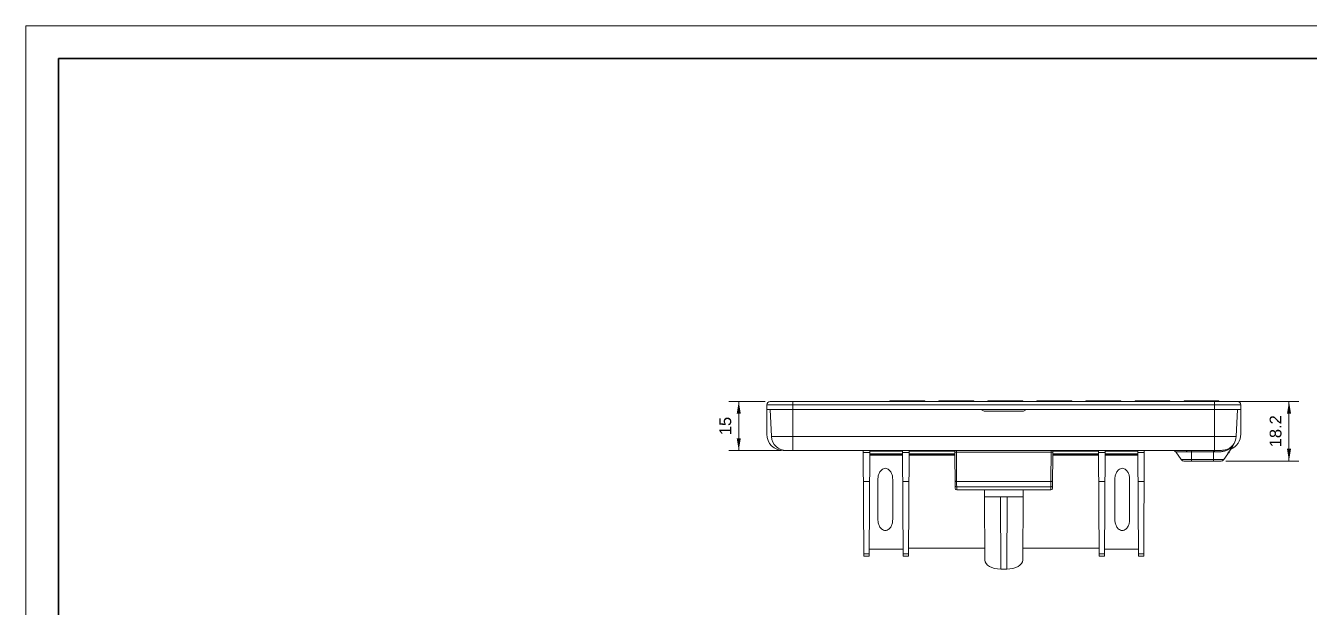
# Model space of a CAD drawing. Header units: millimetres. Extents: x -297 to 297, y -210 to 210.
# Drawn here: x -297 to 95.8, y 32.2 to 210 of the extents above; entities that cross this region are included whole.
import ezdxf

# ---------------------------------------------------------------- set-up
doc = ezdxf.new("R2010")
doc.units = ezdxf.units.MM
doc.layers.get('0').update_dxf_attribs({"lineweight": 20})
for name, color, linetype, lineweight in [('ASM0004_ASM_DXF_CONTINUOUS_LINE', 7, 'Continuous', 18), ('JCHT35K-ANJIDXF_CONTINUOUS_LINE', 7, 'Continuous', 18), ('粗实线层', 7, 'Continuous', 35), ('细实线层', 7, 'Continuous', 18)]:
    doc.layers.add(name, color=color, linetype=linetype, lineweight=lineweight)
doc.styles.add('标准', font='')
doc.styles.get('标准').set_extended_font_data('arial')
doc.dimstyles.new('标准$0', dxfattribs={"dimscale": 1.5, "dimtxt": 2.4, "dimasz": 2.5, "dimexe": 2, "dimexo": 1, "dimgap": 1.5, "dimtad": 1, "dimdec": 1, "dimdsep": 46, "dimtxsty": '标准', "dimcen": 2.5, "dimdle": 5, "dimclre": 256, "dimclrt": 7, "dimadec": 0, "dimazin": 0, "dimtfac": 0.714286, "dimtdec": 1, "dimtmove": 0, "dimatfit": 3, "dimfxl": 0, "dimtolj": 1, "dimarcsym": 0})

# ---------------------------------------------------------------- blocks, each defined once
blk = doc.blocks.new('*X11')
at = {"linetype": 'Continuous'}
for points in [[(-78.81, 95.14), (-78.18, 91.39), (-79.43, 91.39)], [(-78.81, 80.14), (-78.18, 83.89), (-79.43, 83.89)]]:
    blk.add_hatch(color=0, dxfattribs=at).paths.add_polyline_path(points, flags=0)
for p, q in [((-70.71, 95.14), (-81.81, 95.14)), ((-65.78, 80.14), (-81.81, 80.14))]:
    blk.add_line(p, q, dxfattribs=at)
at = {"color": 0, "linetype": 'Continuous'}
blk.add_line((-78.81, 95.14), (-78.81, 80.14), dxfattribs=at)
at = {"color": 7, "insert": (-82.9, 87.64), "char_height": 3.6, "width": 9.6915, "attachment_point": 5, "rotation": 90, "style": '标准'}
blk.add_mtext('15', dxfattribs=at)
blk = doc.blocks.new('*X12')
at = {"linetype": 'Continuous'}
for points in [[(89.56, 95.14), (90.19, 91.39), (88.94, 91.39)], [(89.56, 76.94), (90.19, 80.69), (88.94, 80.69)]]:
    blk.add_hatch(color=0, dxfattribs=at).paths.add_polyline_path(points, flags=0)
for p, q in [((73.49, 95.14), (92.56, 95.14)), ((70.28, 76.94), (92.56, 76.94))]:
    blk.add_line(p, q, dxfattribs=at)
at = {"color": 0, "linetype": 'Continuous'}
blk.add_line((89.56, 95.14), (89.56, 76.94), dxfattribs=at)
at = {"color": 7, "insert": (85.47, 86.04), "char_height": 3.6, "width": 17.9451, "attachment_point": 5, "rotation": 90, "style": '标准'}
blk.add_mtext('18.2', dxfattribs=at)
blk = doc.blocks.new('$CAXA_FRAME_13B17AC1$')
at = {"layer": '粗实线层'}
for p, q in [((-287, 200), (-287, -200)), ((287, 200), (-287, 200))]:
    blk.add_line(p, q, dxfattribs=at)
at = {"layer": '细实线层'}
for p, q in [((297, 210), (-297, 210)), ((-297, 210), (-297, -210))]:
    blk.add_line(p, q, dxfattribs=at)

msp = doc.modelspace()

# ---------------------------------------------------------------- linework, layer by layer
at = {"layer": 'ASM0004_ASM_DXF_CONTINUOUS_LINE', "color": 7, "linetype": 'Continuous'}
for p, q in [((-69.21, 95.14), (73.79, 95.14)), ((-62.21, 92.64), (-62.21, 95.14)), ((66.79, 95.14), (66.79, 92.64)), ((-70.21, 85.14), (-70.21, 94.14)), ((-70.21, 94.14), (74.79, 94.14)), ((-70.21, 92.64), (74.79, 92.64)), ((-69.21, 92.64), (-68.77, 84.41)), ((-62.21, 80.14), (-62.21, 92.64)), ((-3.94, 92.28), (-4.34, 92.51)), ((-3.44, 92.14), (8.03, 92.14)), ((8.93, 92.51), (8.53, 92.28)), ((66.79, 92.64), (66.79, 80.15)), ((73.36, 84.41), (73.79, 92.64)), ((74.79, 85.14), (74.79, 94.14)), ((73.36, 84.41), (-68.77, 84.41)), ((-64.28, 80.14), (-65.21, 80.14)), ((-64.28, 80.14), (-35.47, 80.14)), ((-40.54, 47.88), (-40.71, 80.14)), ((-38.71, 79.54), (-40.7, 79.54)), ((-38.87, 47.88), (-38.71, 80.14)), ((-38.71, 79.92), (-28.7, 79.92)), ((-28.7, 79.16), (-38.71, 79.16)), ((-38.71, 78.94), (-28.7, 78.94)), ((-38.71, 78.72), (-28.7, 78.72)), ((-35.46, 80.14), (36.53, 80.14)), ((-28.54, 47.88), (-28.71, 80.14)), ((-26.71, 79.54), (-28.7, 79.54)), ((-26.87, 47.88), (-26.71, 80.14)), ((-26.71, 79.92), (-12.7, 79.92)), ((-12.7, 79.16), (-26.71, 79.16)), ((-26.71, 78.94), (-12.69, 78.94)), ((-26.71, 78.72), (-12.69, 78.72)), ((-12.6, 68.64), (-12.71, 80.14)), ((-12.21, 80.14), (-12.13, 70.65)), ((16.79, 79.63), (-12.2, 79.63)), ((16.72, 70.65), (16.79, 80.14)), ((17.19, 68.64), (17.29, 80.14)), ((17.28, 78.94), (31.3, 78.94)), ((17.28, 78.72), (31.3, 78.72)), ((17.29, 79.92), (31.3, 79.92)), ((31.3, 79.16), (17.29, 79.16)), ((31.46, 47.88), (31.29, 80.14)), ((33.29, 79.54), (31.3, 79.54)), ((33.13, 47.88), (33.29, 80.14)), ((33.29, 79.92), (43.3, 79.92)), ((43.3, 79.16), (33.29, 79.16)), ((33.29, 78.94), (43.3, 78.94)), ((33.29, 78.72), (43.3, 78.72)), ((36.54, 80.14), (58.06, 80.14)), ((43.46, 47.88), (43.29, 80.14)), ((45.29, 79.54), (43.3, 79.54)), ((45.13, 47.88), (45.29, 80.14)), ((54.89, 79.73), (58.3, 79.73)), ((54.89, 79.73), (56.6, 77.36)), ((66.49, 80.15), (59.69, 80.15)), ((59.69, 76.94), (59.69, 80.15)), ((59.69, 79.73), (66.75, 79.73)), ((66.49, 80.15), (66.49, 76.94)), ((66.49, 80.15), (66.79, 80.15)), ((69.59, 77.36), (70.87, 79.13)), ((70.81, 79.13), (70.87, 79.13)), ((70.96, 79.44), (71.29, 79.44)), ((71, 79.5), (71.88, 80.71)), ((71.01, 79.51), (71.88, 80.71)), ((71.29, 79.9), (71.29, 79.44)), ((71.3, 80.71), (71.88, 80.71)), ((71.88, 80.71), (71.88, 80.71)), ((72.07, 81), (72.08, 81.01)), ((72.08, 81.01), (72.23, 81.27)), ((72.23, 81.27), (72.35, 81.53)), ((72.41, 81.67), (72.47, 81.82)), ((69.59, 77.36), (56.6, 77.36)), ((57.41, 76.94), (68.78, 76.94)), ((-36.21, 71.38), (-36.21, 59.04)), ((-31.71, 59.04), (-31.71, 71.38)), ((36.29, 71.38), (36.29, 59.04)), ((40.79, 59.04), (40.79, 71.38)), ((-38.76, 70.65), (-40.66, 70.65)), ((-26.76, 70.65), (-28.66, 70.65)), ((-12.13, 70.65), (-12.1, 68.14)), ((16.72, 70.65), (-12.13, 70.65)), ((-12.11, 69.01), (16.7, 69.01)), ((-12.1, 68.14), (16.69, 68.14)), ((-3.61, 68.14), (-3.61, 66.04)), ((8.19, 66.04), (8.19, 68.14)), ((16.69, 68.14), (16.72, 70.65)), ((33.24, 70.65), (31.34, 70.65)), ((45.24, 70.65), (43.34, 70.65)), ((-3.5, 46.65), (-3.61, 66.04)), ((-3.61, 66.04), (8.19, 66.04)), ((1.28, 66.04), (1.4, 43.91)), ((3.19, 43.91), (3.31, 66.04)), ((8.19, 66.04), (8.09, 46.65)), ((-40.54, 48.61), (-38.87, 48.61)), ((-40.54, 47.88), (-38.87, 47.88)), ((-38.86, 50.01), (-28.55, 50.01)), ((-28.54, 48.61), (-26.87, 48.61)), ((-28.54, 47.88), (-26.87, 47.88)), ((-26.86, 50.29), (-3.52, 50.29)), ((8.11, 50.29), (31.45, 50.29)), ((31.46, 48.61), (33.13, 48.61)), ((31.46, 47.88), (33.13, 47.88)), ((33.14, 50.01), (43.45, 50.01)), ((43.46, 48.61), (45.13, 48.61)), ((43.46, 47.88), (45.13, 47.88)), ((1.4, 43.91), (3.19, 43.91))]:
    msp.add_line(p, q, dxfattribs=at)
for points in [[(70.84, 79.23), (70.84, 79.23), (70.84, 79.23), (70.84, 79.24), (70.85, 79.25), (70.85, 79.26), (70.86, 79.28), (70.88, 79.3)], [(70.88, 79.3), (70.89, 79.33), (70.9, 79.35), (70.92, 79.38), (70.94, 79.41), (70.96, 79.44)], [(70.89, 79.32), (70.9, 79.34), (70.91, 79.37), (70.93, 79.4)], [(70.96, 79.44), (70.98, 79.47), (71, 79.5)], [(71.88, 80.71), (71.9, 80.74), (72.07, 80.99), (72.22, 81.25), (72.35, 81.52), (72.46, 81.8), (72.48, 81.85)], [(72.48, 81.85), (72.5, 81.92), (72.56, 82.05), (72.63, 82.18), (72.64, 82.19)]]:
    msp.add_lwpolyline(points, dxfattribs=at)
for centre, radius, start, end in [((-69.21, 94.14), 1, 90, 180), ((73.79, 94.14), 1, 0, 90), ((-4.84, 91.64), 1, 60, 90), ((-3.44, 93.14), 1, 240, 270), ((8.03, 93.14), 1, 270, 300), ((-65.21, 85.14), 5, 180, 270), ((-64.28, 84.64), 4.5, 183, 270), ((68.87, 84.64), 4.5, 301.5287, 357), ((69.79, 85.14), 5, 293.1828, 0), ((54.08, 79.14), 1, 35.7617, 90), ((70.64, 79.24), 0.201, 324.6201, 0.0732), ((70.7, 79.24), 0.2, 324.2383, 23.8813), ((73.24, 77.89), 2.76, 143.9168, 145.6768), ((68.01, 85.1), 5.48, 303.7544, 305.8517), ((67.96, 85.17), 5.58, 305.8503, 306.8925), ((71.78, 80.63), 0.485, 163.83, 169.9831), ((68.33, 84.98), 5.2, 308.4643, 311.5066), ((68.3, 83.31), 4.42, 324.0608, 340.7597), ((57.41, 77.94), 1, 215.7617, 270), ((68.78, 77.94), 1, 270, 324.2383), ((-12.1, 68.64), 0.5, 180.5, 270), ((16.69, 68.64), 0.5, 270, 359.5)]:
    msp.add_arc(centre, radius, start, end, dxfattribs=at)
for centre, start_param, end_param in [((1.4, 46.65), 3.144521, 4.712389), ((3.19, 46.65), 4.712389, 6.280257)]:
    msp.add_ellipse(centre, major_axis=(4.9, 0), ratio=0.559188, start_param=start_param, end_param=end_param, dxfattribs=at)
for points, knots in [([(-31.94, 80.14), (-32.23, 80.14), (-32.81, 80.16), (-33.71, 80.17), (-34.6, 80.16), (-35.18, 80.14), (-35.47, 80.14)], [0, 0, 0, 0, 270.661158, 560.836453, 851.011685, 1121.675649, 1121.675649, 1121.675649, 1121.675649]), ([(-12.2, 79.63), (-12.26, 79.63), (-12.36, 79.63), (-12.47, 79.62), (-12.55, 79.62), (-12.61, 79.62), (-12.65, 79.62), (-12.68, 79.63), (-12.69, 79.63), (-12.7, 79.63), (-12.7, 79.63), (-12.7, 79.63)], [0, 0, 0, 0, 753.098801, 1093.400383, 1391.467156, 1636.173099, 1818.342132, 1883.399762, 1930.345253, 1958.817325, 1968.520489, 1968.520489, 1968.520489, 1968.520489]), ([(17.29, 79.63), (17.29, 79.63), (17.29, 79.63), (17.28, 79.63), (17.27, 79.63), (17.24, 79.62), (17.2, 79.62), (17.14, 79.62), (17.06, 79.62), (16.95, 79.63), (16.85, 79.63), (16.79, 79.63)], [0, 0, 0, 0, 8.111614, 31.919788, 71.188739, 125.627467, 277.997212, 482.772117, 732.418776, 1017.593488, 1648.601176, 1648.601176, 1648.601176, 1648.601176]), ([(40.06, 80.14), (39.77, 80.14), (39.19, 80.16), (38.29, 80.17), (37.4, 80.16), (36.82, 80.14), (36.53, 80.14)], [0, 0, 0, 0, 184.353055, 381.997601, 579.642105, 763.997071, 763.997071, 763.997071, 763.997071]), ([(58.06, 80.14), (58.2, 80.14), (58.74, 80.14), (59.28, 80.15), (59.69, 80.15)], [0, 0, 0, 0, 109.693657, 446.231111, 446.231111, 446.231111, 446.231111]), ([(58.3, 79.73), (58.29, 79.79), (58.26, 79.89), (58.2, 80.04), (58.12, 80.14), (58.06, 80.14)], [0, 0, 0, 0, 217.466736, 395.95253, 606.632591, 606.632591, 606.632591, 606.632591]), ([(59.69, 79.73), (59.58, 79.73), (59.11, 79.73), (58.65, 79.73), (58.3, 79.73)], [0, 0, 0, 0, 113.610091, 446.84981, 446.84981, 446.84981, 446.84981]), ([(71.06, 80.54), (70.76, 80.34), (70.11, 80.02), (69.04, 79.79), (67.92, 79.73), (67.15, 79.73), (66.75, 79.73)], [0, 0, 0, 0, 199.129724, 396.182064, 604.869884, 825.574208, 825.574208, 825.574208, 825.574208]), ([(66.79, 80.15), (66.79, 80.15), (66.79, 80.13), (66.78, 80.11), (66.78, 80.07), (66.77, 80), (66.76, 79.89), (66.75, 79.79), (66.75, 79.73)], [0, 0, 0, 0, 35.098642, 103.364809, 206.910942, 344.913319, 714.627236, 1180.520379, 1180.520379, 1180.520379, 1180.520379]), ([(66.79, 80.15), (67.22, 80.15), (68.03, 80.15), (69.2, 80.19), (70.28, 80.35), (70.93, 80.63), (71.22, 80.81)], [0, 0, 0, 0, 229.395533, 441.905602, 635.194882, 821.533976, 821.533976, 821.533976, 821.533976]), ([(70.86, 79.29), (70.84, 79.26), (70.82, 79.21), (70.8, 79.16), (70.8, 79.14), (70.8, 79.13)], [0, 0, 0, 0, 425.423337, 565.140022, 647.371303, 647.371303, 647.371303, 647.371303]), ([(70.96, 79.44), (70.95, 79.43), (70.91, 79.38), (70.88, 79.33), (70.86, 79.29)], [0, 0, 0, 0, 124.365549, 471.131183, 471.131183, 471.131183, 471.131183]), ([(71.01, 79.51), (71.01, 79.51), (71.01, 79.51), (71.01, 79.51), (71.01, 79.51)], [0, 0, 0, 0, 150.036057, 471.966552, 471.966552, 471.966552, 471.966552]), ([(71.22, 80.81), (71.18, 80.78), (71.1, 80.7), (71.07, 80.6), (71.06, 80.54)], [0, 0, 0, 0, 222.172691, 476.199962, 476.199962, 476.199962, 476.199962]), ([(71.44, 80.95), (71.43, 80.94), (71.37, 80.89), (71.33, 80.82), (71.32, 80.77)], [0, 0, 0, 0, 112.776265, 477.785183, 477.785183, 477.785183, 477.785183]), ([(72.47, 81.85), (72.38, 81.72), (72.16, 81.45), (71.92, 81.2), (71.78, 81.08)], [0, 0, 0, 0, 223.825336, 480.983758, 480.983758, 480.983758, 480.983758]), ([(72.48, 81.85), (72.48, 81.85), (72.47, 81.85), (72.47, 81.85), (72.47, 81.85)], [0, 0, 0, 0, 150.844713, 484.245116, 484.245116, 484.245116, 484.245116]), ([(-36.21, 71.38), (-36.21, 71.72), (-36.14, 72.43), (-35.84, 73.27), (-35.46, 73.89), (-34.94, 74.44), (-33.95, 74.9), (-32.97, 74.44), (-32.45, 73.89), (-32.07, 73.27), (-31.77, 72.43), (-31.71, 71.72), (-31.71, 71.38)], [0, 0, 0, 0, 290.904135, 586.355216, 738.580765, 896.138255, 1229.805485, 1562.792981, 1720.271024, 1872.341059, 2167.760743, 2458.600024, 2458.600024, 2458.600024, 2458.600024]), ([(36.29, 71.38), (36.29, 71.72), (36.36, 72.43), (36.66, 73.27), (37.04, 73.89), (37.56, 74.44), (38.55, 74.9), (39.53, 74.44), (40.05, 73.89), (40.43, 73.27), (40.73, 72.43), (40.79, 71.72), (40.79, 71.38)], [0, 0, 0, 0, 189.127764, 381.211646, 480.179195, 582.613226, 799.542829, 1016.03063, 1118.413086, 1217.279578, 1409.34309, 1598.428703, 1598.428703, 1598.428703, 1598.428703]), ([(-12.63, 71.1), (-12.63, 71.04), (-12.6, 70.92), (-12.49, 70.77), (-12.32, 70.67), (-12.19, 70.65), (-12.13, 70.65)], [0, 0, 0, 0, 197.456219, 416.993932, 645.198004, 861.474886, 861.474886, 861.474886, 861.474886]), ([(16.72, 70.65), (16.78, 70.65), (16.91, 70.67), (17.07, 70.77), (17.19, 70.92), (17.22, 71.04), (17.22, 71.1)], [0, 0, 0, 0, 177.491867, 364.770948, 544.938156, 706.984845, 706.984845, 706.984845, 706.984845]), ([(-12.11, 69.01), (-12.24, 69.01), (-12.43, 69.08), (-12.58, 69.28), (-12.61, 69.4), (-12.61, 69.45)], [0, 0, 0, 0, 323.528112, 484.591751, 628.728463, 628.728463, 628.728463, 628.728463]), ([(16.7, 69.01), (16.83, 69.01), (17.02, 69.08), (17.17, 69.28), (17.2, 69.4), (17.2, 69.45)], [0, 0, 0, 0, 264.825592, 396.665333, 514.649658, 514.649658, 514.649658, 514.649658]), ([(-31.71, 59.04), (-31.71, 58.69), (-31.77, 57.99), (-32.07, 57.15), (-32.45, 56.53), (-32.97, 55.98), (-33.96, 55.52), (-34.94, 55.98), (-35.46, 56.53), (-35.84, 57.15), (-36.14, 57.99), (-36.21, 58.69), (-36.21, 59.04)], [0, 0, 0, 0, 241.078644, 485.925439, 612.078094, 742.649445, 1019.166804, 1295.120853, 1425.626365, 1551.650141, 1796.470917, 2037.495815, 2037.495815, 2037.495815, 2037.495815]), ([(40.79, 59.04), (40.79, 58.69), (40.73, 57.99), (40.43, 57.15), (40.05, 56.53), (39.53, 55.98), (38.54, 55.52), (37.56, 55.98), (37.04, 56.53), (36.66, 57.15), (36.36, 57.99), (36.29, 58.69), (36.29, 59.04)], [0, 0, 0, 0, 148.187382, 298.690988, 376.235109, 456.495336, 626.466357, 796.09112, 876.310877, 953.775778, 1104.263391, 1252.417736, 1252.417736, 1252.417736, 1252.417736])]:
    msp.add_open_spline(points, degree=3, knots=knots, dxfattribs=at)
for points in [[(70.8, 79.13), (70.8, 79.13), (70.81, 79.13), (70.81, 79.13)], [(71.41, 80.79), (71.38, 80.76), (71.34, 80.74), (71.3, 80.71)], [(71.57, 80.9), (71.51, 80.86), (71.46, 80.82), (71.41, 80.79)], [(72.47, 81.85), (72.51, 81.96), (72.57, 82.07), (72.63, 82.17)]]:
    msp.add_open_spline(points, degree=3, dxfattribs=at)
at = {"layer": 'JCHT35K-ANJIDXF_CONTINUOUS_LINE', "color": 7, "linetype": 'Continuous'}
for p, q in [((-32.56, 95.14), (-32.56, 95.25)), ((-32.56, 95.25), (-32.5, 95.25)), ((-32.56, 95.25), (-32.17, 95.25)), ((-32.56, 95.25), (-32.56, 95.25)), ((-32.46, 95.34), (-21.96, 95.34)), ((-31.21, 95.25), (-31.21, 95.34)), ((-31.21, 95.25), (-31.21, 95.14)), ((-31.21, 95.25), (-23.21, 95.25)), ((-23.21, 95.34), (-23.21, 95.25)), ((-23.21, 95.14), (-23.21, 95.25)), ((-22.25, 95.25), (-21.86, 95.25)), ((-21.86, 95.25), (-21.86, 95.14)), ((-17.56, 95.14), (-17.56, 95.25)), ((-17.56, 95.25), (-17.56, 95.25)), ((-17.56, 95.25), (-17.5, 95.25)), ((-17.56, 95.25), (-17.17, 95.25)), ((-17.46, 95.34), (-6.96, 95.34)), ((-16.21, 95.25), (-16.21, 95.34)), ((-16.21, 95.25), (-16.21, 95.14)), ((-16.21, 95.25), (-8.21, 95.25)), ((-8.21, 95.34), (-8.21, 95.25)), ((-8.21, 95.14), (-8.21, 95.25)), ((-7.25, 95.25), (-6.86, 95.25)), ((-6.86, 95.25), (-6.86, 95.14)), ((-2.56, 95.14), (-2.56, 95.25)), ((-2.56, 95.25), (-2.56, 95.25)), ((-2.56, 95.25), (-2.5, 95.25)), ((-2.56, 95.25), (-2.17, 95.25)), ((-2.46, 95.34), (8.04, 95.34)), ((-1.21, 95.25), (-1.21, 95.34)), ((-1.21, 95.25), (-1.21, 95.14)), ((-1.21, 95.25), (6.79, 95.25)), ((6.79, 95.34), (6.79, 95.25)), ((6.79, 95.14), (6.79, 95.25)), ((7.75, 95.25), (8.14, 95.25)), ((8.14, 95.25), (8.14, 95.14)), ((12.44, 95.14), (12.44, 95.25)), ((12.44, 95.25), (12.44, 95.25)), ((12.44, 95.25), (12.5, 95.25)), ((12.44, 95.25), (12.83, 95.25)), ((12.54, 95.34), (23.04, 95.34)), ((13.79, 95.25), (13.79, 95.34)), ((13.79, 95.25), (13.79, 95.14)), ((13.79, 95.25), (21.79, 95.25)), ((21.79, 95.34), (21.79, 95.25)), ((21.79, 95.14), (21.79, 95.25)), ((22.75, 95.25), (23.14, 95.25)), ((23.14, 95.25), (23.14, 95.14)), ((27.44, 95.14), (27.44, 95.25)), ((27.44, 95.25), (27.44, 95.25)), ((27.44, 95.25), (27.5, 95.25)), ((27.44, 95.25), (27.83, 95.25)), ((27.54, 95.34), (38.04, 95.34)), ((28.79, 95.25), (28.79, 95.34)), ((28.79, 95.25), (28.79, 95.14)), ((28.79, 95.25), (36.79, 95.25)), ((36.79, 95.34), (36.79, 95.25)), ((36.79, 95.14), (36.79, 95.25)), ((37.75, 95.25), (38.14, 95.25)), ((38.14, 95.25), (38.14, 95.14)), ((42.44, 95.25), (42.44, 95.25)), ((42.44, 95.25), (42.5, 95.25)), ((42.44, 95.25), (42.83, 95.25)), ((42.44, 95.14), (42.44, 95.25)), ((42.54, 95.34), (53.04, 95.34)), ((43.79, 95.25), (43.79, 95.34)), ((43.79, 95.25), (51.79, 95.25)), ((43.79, 95.25), (43.79, 95.14)), ((51.79, 95.34), (51.79, 95.25)), ((51.79, 95.14), (51.79, 95.25)), ((52.75, 95.25), (53.14, 95.25)), ((53.14, 95.25), (53.14, 95.14)), ((57.44, 95.25), (57.44, 95.25)), ((57.44, 95.25), (57.5, 95.25)), ((57.44, 95.25), (57.83, 95.25)), ((57.44, 95.14), (57.44, 95.25)), ((57.54, 95.34), (68.04, 95.34)), ((58.79, 95.25), (58.79, 95.34)), ((58.79, 95.25), (66.79, 95.25)), ((58.79, 95.25), (58.79, 95.14)), ((66.79, 95.34), (66.79, 95.25)), ((66.79, 95.14), (66.79, 95.25)), ((67.75, 95.25), (68.14, 95.25)), ((68.14, 95.25), (68.14, 95.14))]:
    msp.add_line(p, q, dxfattribs=at)
for points in [[(-21.88, 95.25), (-21.87, 95.25), (-21.86, 95.25)], [(-6.88, 95.25), (-6.87, 95.25), (-6.86, 95.25)], [(8.12, 95.25), (8.13, 95.25), (8.14, 95.25)], [(23.12, 95.25), (23.13, 95.25), (23.14, 95.25)], [(38.12, 95.25), (38.13, 95.25), (38.14, 95.25)], [(53.12, 95.25), (53.13, 95.25), (53.14, 95.25)], [(68.12, 95.25), (68.13, 95.25), (68.14, 95.25)]]:
    msp.add_lwpolyline(points, dxfattribs=at)
for centre, start, end in [((-32.46, 95.24), 90.0387, 179), ((-21.96, 95.24), 1, 89.9805), ((-17.46, 95.24), 90.0387, 179), ((-6.96, 95.24), 1, 89.9805), ((-2.46, 95.24), 90.0387, 179), ((8.04, 95.24), 1, 89.9805), ((12.54, 95.24), 90.0387, 179), ((23.04, 95.24), 1, 89.9805), ((27.54, 95.24), 90.0387, 179), ((38.04, 95.24), 1, 89.9805), ((42.54, 95.24), 90.0387, 179), ((53.04, 95.24), 1, 89.9805), ((57.54, 95.24), 90.0387, 179), ((68.04, 95.24), 1, 89.9805)]:
    msp.add_arc(centre, 0.1, start, end, dxfattribs=at)
for points, knots in [([(-32.17, 95.25), (-32.1, 95.25), (-31.78, 95.25), (-31.46, 95.25), (-31.21, 95.25)], [0, 0, 0, 0, 153.044143, 714.123845, 714.123845, 714.123845, 714.123845]), ([(-23.21, 95.25), (-23.12, 95.25), (-22.8, 95.25), (-22.48, 95.25), (-22.25, 95.25)], [0, 0, 0, 0, 186.694096, 676.686039, 676.686039, 676.686039, 676.686039]), ([(-17.17, 95.25), (-17.1, 95.25), (-16.78, 95.25), (-16.46, 95.25), (-16.21, 95.25)], [0, 0, 0, 0, 139.957445, 653.059608, 653.059608, 653.059608, 653.059608]), ([(-8.21, 95.25), (-8.12, 95.25), (-7.8, 95.25), (-7.48, 95.25), (-7.25, 95.25)], [0, 0, 0, 0, 171.114479, 620.216606, 620.216606, 620.216606, 620.216606]), ([(-2.17, 95.25), (-2.1, 95.25), (-1.78, 95.25), (-1.46, 95.25), (-1.21, 95.25)], [0, 0, 0, 0, 128.604643, 600.085964, 600.085964, 600.085964, 600.085964]), ([(6.79, 95.25), (6.88, 95.25), (7.2, 95.25), (7.52, 95.25), (7.75, 95.25)], [0, 0, 0, 0, 158.114402, 573.096902, 573.096902, 573.096902, 573.096902]), ([(12.83, 95.25), (12.9, 95.25), (13.22, 95.25), (13.54, 95.25), (13.79, 95.25)], [0, 0, 0, 0, 119.457182, 557.402722, 557.402722, 557.402722, 557.402722]), ([(21.79, 95.25), (21.88, 95.25), (22.2, 95.25), (22.52, 95.25), (22.75, 95.25)], [0, 0, 0, 0, 148.378239, 537.807488, 537.807488, 537.807488, 537.807488]), ([(27.83, 95.25), (27.9, 95.25), (28.22, 95.25), (28.54, 95.25), (28.79, 95.25)], [0, 0, 0, 0, 113.083108, 527.660462, 527.660462, 527.660462, 527.660462]), ([(36.79, 95.25), (36.88, 95.25), (37.2, 95.25), (37.52, 95.25), (37.75, 95.25)], [0, 0, 0, 0, 142.680401, 517.155268, 517.155268, 517.155268, 517.155268]), ([(42.83, 95.25), (42.9, 95.25), (43.22, 95.25), (43.54, 95.25), (43.79, 95.25)], [0, 0, 0, 0, 110.075412, 513.626162, 513.626162, 513.626162, 513.626162]), ([(51.79, 95.25), (51.88, 95.25), (52.2, 95.25), (52.52, 95.25), (52.75, 95.25)], [0, 0, 0, 0, 141.669881, 513.492566, 513.492566, 513.492566, 513.492566]), ([(57.83, 95.25), (57.9, 95.25), (58.22, 95.25), (58.54, 95.25), (58.79, 95.25)], [0, 0, 0, 0, 110.813075, 517.068194, 517.068194, 517.068194, 517.068194]), ([(66.79, 95.25), (66.88, 95.25), (67.2, 95.25), (67.52, 95.25), (67.75, 95.25)], [0, 0, 0, 0, 145.486371, 527.325706, 527.325706, 527.325706, 527.325706])]:
    msp.add_open_spline(points, degree=3, knots=knots, dxfattribs=at)

# ---------------------------------------------------------------- block references
at = {"layer": '粗实线层'}
msp.add_blockref('$CAXA_FRAME_13B17AC1$', (0, 0), dxfattribs=at)

# ---------------------------------------------------------------- dimensions: what is measured, and where the dimension line sits
for base, p1, p2, picture, middle in [((-78.81, 80.14), (-69.21, 95.14), (-64.28, 80.14), '*X11', (-82.9, 87.64)), ((89.56, 76.94), (71.99, 95.14), (68.78, 76.94), '*X12', (85.47, 86.04))]:
    dim = msp.add_linear_dim(base=base, p1=p1, p2=p2, angle=270, dimstyle='标准$0', override={"dimsah": 1, "dimtzin": 0, "dimarcsym": 1})
    dim.commit()
    dim.dimension.update_dxf_attribs({"geometry": picture, "text_midpoint": middle})

doc.saveas('drawing.dxf')
